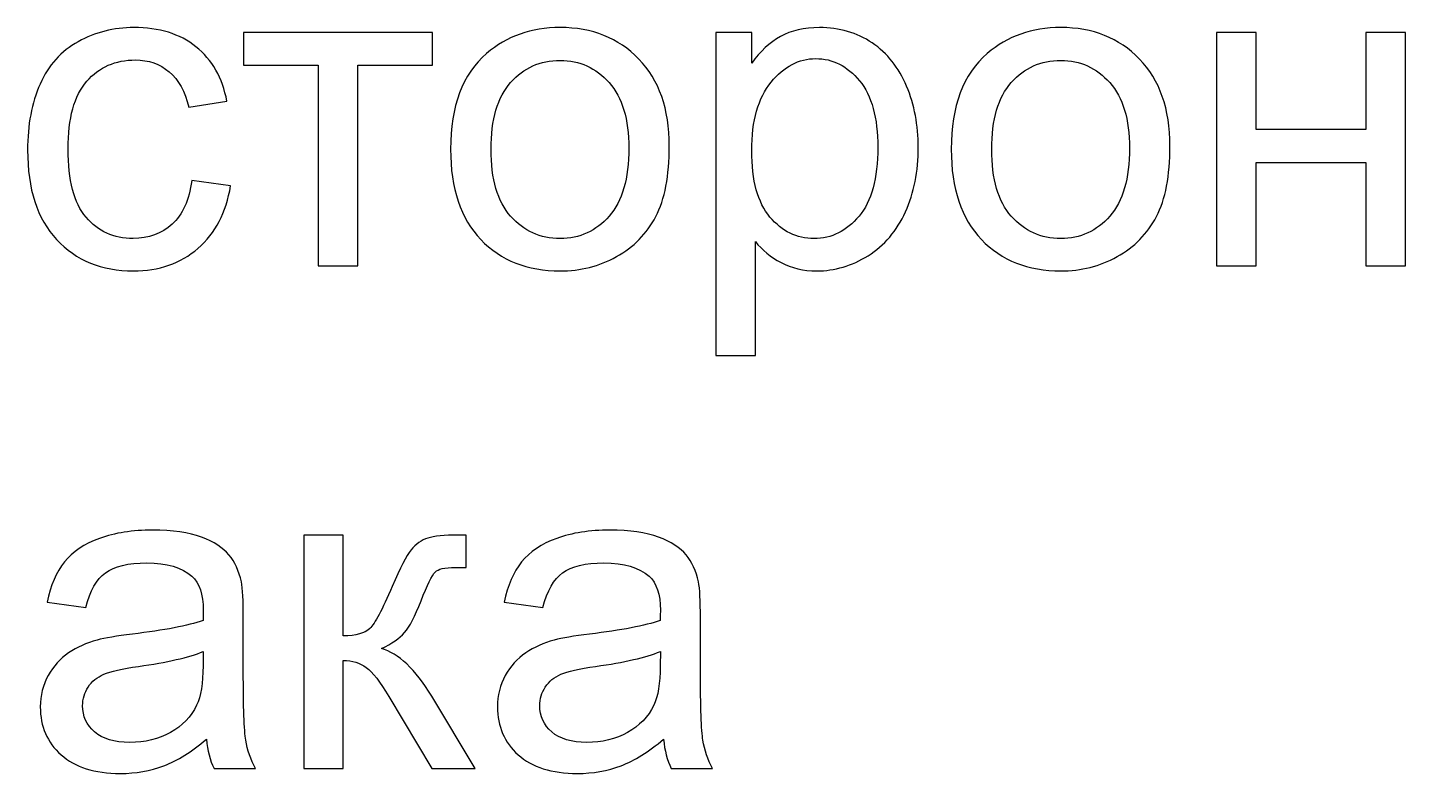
# Model space of a CAD drawing. Header units: centimetres. Extents: x 259 to 610, y 357 to 1252.
# Drawn here: x 402.41 to 413.21, y 1041.1 to 1046.95 of the extents above; entities that cross this region are included whole.
import ezdxf

# ---------------------------------------------------------------- set-up
doc = ezdxf.new("R2010")
doc.units = ezdxf.units.CM
doc.header["$MEASUREMENT"] = 0
doc.layers.add('layer 1', color=7, linetype='Continuous')

msp = doc.modelspace()

# ---------------------------------------------------------------- linework, layer by layer
at = {"layer": 'layer 1', "color": 250}
for points, knots in [([(403.70171, 1045.74587), (403.70171, 1045.74587), (404.0051, 1045.70353), (404.0051, 1045.70353), (404.0051, 1045.70353), (403.97158, 1045.49481), (403.88691, 1045.33194), (403.74992, 1045.21376), (403.74992, 1045.21376), (403.61292, 1045.09558), (403.44418, 1045.03678), (403.24486, 1045.03678), (403.24486, 1045.03678), (402.99498, 1045.03678), (402.79389, 1045.11851), (402.6422, 1045.28196), (402.6422, 1045.28196), (402.48992, 1045.44542), (402.41407, 1045.67943), (402.41407, 1045.98399), (402.41407, 1045.98399), (402.41407, 1046.18155), (402.447, 1046.35382), (402.51226, 1046.50198), (402.51226, 1046.50198), (402.57752, 1046.64956), (402.67689, 1046.76069), (402.81094, 1046.83418), (402.81094, 1046.83418), (402.94441, 1046.90827), (403.08964, 1046.94531), (403.24721, 1046.94531), (403.24721, 1046.94531), (403.44536, 1046.94531), (403.60822, 1046.89533), (403.73404, 1046.79479), (403.73404, 1046.79479), (403.86046, 1046.69425), (403.9416, 1046.55137), (403.97687, 1046.36675), (403.97687, 1046.36675), (403.97687, 1046.36675), (403.67701, 1046.32089), (403.67701, 1046.32089), (403.67701, 1046.32089), (403.6482, 1046.44378), (403.59764, 1046.53609), (403.52414, 1046.59841), (403.52414, 1046.59841), (403.45124, 1046.66015), (403.36304, 1046.69131), (403.25956, 1046.69131), (403.25956, 1046.69131), (403.10316, 1046.69131), (402.97616, 1046.63545), (402.87797, 1046.52374), (402.87797, 1046.52374), (402.78037, 1046.41144), (402.73157, 1046.23505), (402.73157, 1045.99281), (402.73157, 1045.99281), (402.73157, 1045.74704), (402.77861, 1045.56889), (402.87268, 1045.45777), (402.87268, 1045.45777), (402.96734, 1045.34664), (403.09023, 1045.29078), (403.24133, 1045.29078), (403.24133, 1045.29078), (403.36363, 1045.29078), (403.46535, 1045.32783), (403.54648, 1045.4025), (403.54648, 1045.4025), (403.62821, 1045.47658), (403.67995, 1045.59123), (403.70171, 1045.74587)], [0, 0, 0, 0, 0.05, 0.05, 0.05, 0.05, 0.1, 0.1, 0.1, 0.1, 0.15, 0.15, 0.15, 0.15, 0.2, 0.2, 0.2, 0.2, 0.25, 0.25, 0.25, 0.25, 0.3, 0.3, 0.3, 0.3, 0.35, 0.35, 0.35, 0.35, 0.4, 0.4, 0.4, 0.4, 0.45, 0.45, 0.45, 0.45, 0.5, 0.5, 0.5, 0.5, 0.55, 0.55, 0.55, 0.55, 0.6, 0.6, 0.6, 0.6, 0.65, 0.65, 0.65, 0.65, 0.7, 0.7, 0.7, 0.7, 0.75, 0.75, 0.75, 0.75, 0.8, 0.8, 0.8, 0.8, 0.85, 0.85, 0.85, 0.85, 0.9, 0.9, 0.9, 0.9, 1, 1, 1, 1]), ([(405.72959, 1045.99105), (405.72959, 1046.32912), (405.82366, 1046.5796), (406.0124, 1046.74246), (406.0124, 1046.74246), (406.16938, 1046.87769), (406.36165, 1046.94531), (406.58801, 1046.94531), (406.58801, 1046.94531), (406.83907, 1046.94531), (407.04486, 1046.86299), (407.20478, 1046.69836), (407.20478, 1046.69836), (407.36412, 1046.53432), (407.44408, 1046.30678), (407.44408, 1046.01692), (407.44408, 1046.01692), (407.44408, 1045.78173), (407.4088, 1045.59711), (407.33825, 1045.46247), (407.33825, 1045.46247), (407.26769, 1045.32783), (407.1648, 1045.22317), (407.02957, 1045.1485), (407.02957, 1045.1485), (406.89493, 1045.07383), (406.74735, 1045.03678), (406.58801, 1045.03678), (406.58801, 1045.03678), (406.33166, 1045.03678), (406.1247, 1045.11851), (405.96653, 1045.28255), (405.96653, 1045.28255), (405.80837, 1045.44659), (405.72959, 1045.68295), (405.72959, 1045.99105)], [0, 0, 0, 0, 0.1, 0.1, 0.1, 0.1, 0.2, 0.2, 0.2, 0.2, 0.3, 0.3, 0.3, 0.3, 0.4, 0.4, 0.4, 0.4, 0.5, 0.5, 0.5, 0.5, 0.6, 0.6, 0.6, 0.6, 0.7, 0.7, 0.7, 0.7, 0.8, 0.8, 0.8, 0.8, 1, 1, 1, 1]), ([(407.80803, 1044.37356), (407.80803, 1044.37356), (407.80803, 1046.9065), (407.80803, 1046.9065), (407.80803, 1046.9065), (407.80803, 1046.9065), (408.09025, 1046.9065), (408.09025, 1046.9065), (408.09025, 1046.9065), (408.09025, 1046.9065), (408.09025, 1046.66603), (408.09025, 1046.66603), (408.09025, 1046.66603), (408.15669, 1046.75892), (408.23195, 1046.82889), (408.31603, 1046.87534), (408.31603, 1046.87534), (408.39952, 1046.92179), (408.50124, 1046.94531), (408.6206, 1046.94531), (408.6206, 1046.94531), (408.77699, 1046.94531), (408.91458, 1046.90533), (409.03393, 1046.82478), (409.03393, 1046.82478), (409.15329, 1046.74481), (409.24325, 1046.63134), (409.3044, 1046.48552), (409.3044, 1046.48552), (409.36496, 1046.33912), (409.39553, 1046.17919), (409.39553, 1046.00457), (409.39553, 1046.00457), (409.39553, 1045.81819), (409.36202, 1045.65003), (409.29499, 1045.5001), (409.29499, 1045.5001), (409.22796, 1045.35076), (409.13036, 1045.2361), (409.00218, 1045.15614), (409.00218, 1045.15614), (408.8746, 1045.07677), (408.73995, 1045.03678), (408.59884, 1045.03678), (408.59884, 1045.03678), (408.49536, 1045.03678), (408.40246, 1045.05854), (408.32074, 1045.10205), (408.32074, 1045.10205), (408.23842, 1045.14556), (408.17139, 1045.20024), (408.11848, 1045.26668), (408.11848, 1045.26668), (408.11848, 1045.26668), (408.11848, 1044.37356), (408.11848, 1044.37356), (408.11848, 1044.37356), (408.11848, 1044.37356), (407.80803, 1044.37356), (407.80803, 1044.37356)], [0, 0, 0, 0, 0.0625, 0.0625, 0.0625, 0.0625, 0.125, 0.125, 0.125, 0.125, 0.1875, 0.1875, 0.1875, 0.1875, 0.25, 0.25, 0.25, 0.25, 0.3125, 0.3125, 0.3125, 0.3125, 0.375, 0.375, 0.375, 0.375, 0.4375, 0.4375, 0.4375, 0.4375, 0.5, 0.5, 0.5, 0.5, 0.5625, 0.5625, 0.5625, 0.5625, 0.625, 0.625, 0.625, 0.625, 0.6875, 0.6875, 0.6875, 0.6875, 0.75, 0.75, 0.75, 0.75, 0.8125, 0.8125, 0.8125, 0.8125, 0.875, 0.875, 0.875, 0.875, 1, 1, 1, 1]), ([(409.65365, 1045.99105), (409.65365, 1046.32912), (409.74772, 1046.5796), (409.93646, 1046.74246), (409.93646, 1046.74246), (410.09344, 1046.87769), (410.28571, 1046.94531), (410.51207, 1046.94531), (410.51207, 1046.94531), (410.76313, 1046.94531), (410.96892, 1046.86299), (411.12884, 1046.69836), (411.12884, 1046.69836), (411.28818, 1046.53432), (411.36814, 1046.30678), (411.36814, 1046.01692), (411.36814, 1046.01692), (411.36814, 1045.78173), (411.33286, 1045.59711), (411.26231, 1045.46247), (411.26231, 1045.46247), (411.19175, 1045.32783), (411.08886, 1045.22317), (410.95363, 1045.1485), (410.95363, 1045.1485), (410.81899, 1045.07383), (410.67141, 1045.03678), (410.51207, 1045.03678), (410.51207, 1045.03678), (410.25572, 1045.03678), (410.04876, 1045.11851), (409.89059, 1045.28255), (409.89059, 1045.28255), (409.73243, 1045.44659), (409.65365, 1045.68295), (409.65365, 1045.99105)], [0, 0, 0, 0, 0.1, 0.1, 0.1, 0.1, 0.2, 0.2, 0.2, 0.2, 0.3, 0.3, 0.3, 0.3, 0.4, 0.4, 0.4, 0.4, 0.5, 0.5, 0.5, 0.5, 0.6, 0.6, 0.6, 0.6, 0.7, 0.7, 0.7, 0.7, 0.8, 0.8, 0.8, 0.8, 1, 1, 1, 1]), ([(404.1074, 1046.9065), (404.1074, 1046.9065), (405.58906, 1046.9065), (405.58906, 1046.9065), (405.58906, 1046.9065), (405.58906, 1046.9065), (405.58906, 1046.64898), (405.58906, 1046.64898), (405.58906, 1046.64898), (405.58906, 1046.64898), (405.00345, 1046.64898), (405.00345, 1046.64898), (405.00345, 1046.64898), (405.00345, 1046.64898), (405.00345, 1045.07559), (405.00345, 1045.07559), (405.00345, 1045.07559), (405.00345, 1045.07559), (404.69301, 1045.07559), (404.69301, 1045.07559), (404.69301, 1045.07559), (404.69301, 1045.07559), (404.69301, 1046.64898), (404.69301, 1046.64898), (404.69301, 1046.64898), (404.69301, 1046.64898), (404.1074, 1046.64898), (404.1074, 1046.64898), (404.1074, 1046.64898), (404.1074, 1046.64898), (404.1074, 1046.9065), (404.1074, 1046.9065)], [0, 0, 0, 0, 0.11111111, 0.11111111, 0.11111111, 0.11111111, 0.22222222, 0.22222222, 0.22222222, 0.22222222, 0.33333333, 0.33333333, 0.33333333, 0.33333333, 0.44444444, 0.44444444, 0.44444444, 0.44444444, 0.55555556, 0.55555556, 0.55555556, 0.55555556, 0.66666667, 0.66666667, 0.66666667, 0.66666667, 0.77777778, 0.77777778, 0.77777778, 0.77777778, 1, 1, 1, 1]), ([(411.73209, 1046.9065), (411.73209, 1046.9065), (412.04254, 1046.9065), (412.04254, 1046.9065), (412.04254, 1046.9065), (412.04254, 1046.9065), (412.04254, 1046.1445), (412.04254, 1046.1445), (412.04254, 1046.1445), (412.04254, 1046.1445), (412.90331, 1046.1445), (412.90331, 1046.1445), (412.90331, 1046.1445), (412.90331, 1046.1445), (412.90331, 1046.9065), (412.90331, 1046.9065), (412.90331, 1046.9065), (412.90331, 1046.9065), (413.21376, 1046.9065), (413.21376, 1046.9065), (413.21376, 1046.9065), (413.21376, 1046.9065), (413.21376, 1045.07559), (413.21376, 1045.07559), (413.21376, 1045.07559), (413.21376, 1045.07559), (412.90331, 1045.07559), (412.90331, 1045.07559), (412.90331, 1045.07559), (412.90331, 1045.07559), (412.90331, 1045.88698), (412.90331, 1045.88698), (412.90331, 1045.88698), (412.90331, 1045.88698), (412.04254, 1045.88698), (412.04254, 1045.88698), (412.04254, 1045.88698), (412.04254, 1045.88698), (412.04254, 1045.07559), (412.04254, 1045.07559), (412.04254, 1045.07559), (412.04254, 1045.07559), (411.73209, 1045.07559), (411.73209, 1045.07559), (411.73209, 1045.07559), (411.73209, 1045.07559), (411.73209, 1046.9065), (411.73209, 1046.9065)], [0, 0, 0, 0, 0.07692308, 0.07692308, 0.07692308, 0.07692308, 0.15384615, 0.15384615, 0.15384615, 0.15384615, 0.23076923, 0.23076923, 0.23076923, 0.23076923, 0.30769231, 0.30769231, 0.30769231, 0.30769231, 0.38461538, 0.38461538, 0.38461538, 0.38461538, 0.46153846, 0.46153846, 0.46153846, 0.46153846, 0.53846154, 0.53846154, 0.53846154, 0.53846154, 0.61538462, 0.61538462, 0.61538462, 0.61538462, 0.69230769, 0.69230769, 0.69230769, 0.69230769, 0.76923077, 0.76923077, 0.76923077, 0.76923077, 0.84615385, 0.84615385, 0.84615385, 0.84615385, 1, 1, 1, 1]), ([(406.04709, 1045.99046), (406.04709, 1045.75645), (406.09824, 1045.58124), (406.20054, 1045.46541), (406.20054, 1045.46541), (406.30344, 1045.34899), (406.4322, 1045.29078), (406.58801, 1045.29078), (406.58801, 1045.29078), (406.74206, 1045.29078), (406.87023, 1045.34899), (406.97313, 1045.466), (406.97313, 1045.466), (407.07543, 1045.583), (407.12658, 1045.76115), (407.12658, 1046.00045), (407.12658, 1046.00045), (407.12658, 1046.22623), (407.07484, 1046.39733), (406.97195, 1046.51316), (406.97195, 1046.51316), (406.86906, 1046.62957), (406.74088, 1046.68778), (406.58801, 1046.68778), (406.58801, 1046.68778), (406.4322, 1046.68778), (406.30344, 1046.63016), (406.20054, 1046.51433), (406.20054, 1046.51433), (406.09824, 1046.3985), (406.04709, 1046.22388), (406.04709, 1045.99046)], [0, 0, 0, 0, 0.11111111, 0.11111111, 0.11111111, 0.11111111, 0.22222222, 0.22222222, 0.22222222, 0.22222222, 0.33333333, 0.33333333, 0.33333333, 0.33333333, 0.44444444, 0.44444444, 0.44444444, 0.44444444, 0.55555556, 0.55555556, 0.55555556, 0.55555556, 0.66666667, 0.66666667, 0.66666667, 0.66666667, 0.77777778, 0.77777778, 0.77777778, 0.77777778, 1, 1, 1, 1]), ([(408.09025, 1045.97988), (408.09025, 1045.74528), (408.13788, 1045.57183), (408.23254, 1045.45953), (408.23254, 1045.45953), (408.32779, 1045.34723), (408.44303, 1045.29078), (408.57826, 1045.29078), (408.57826, 1045.29078), (408.71585, 1045.29078), (408.83344, 1045.34899), (408.93104, 1045.46541), (408.93104, 1045.46541), (409.02923, 1045.58182), (409.07803, 1045.76174), (409.07803, 1046.00575), (409.07803, 1046.00575), (409.07803, 1046.23858), (409.03041, 1046.41261), (408.93457, 1046.52844), (408.93457, 1046.52844), (408.83873, 1046.64427), (408.72467, 1046.70189), (408.59179, 1046.70189), (408.59179, 1046.70189), (408.46008, 1046.70189), (408.34367, 1046.64016), (408.24254, 1046.51727), (408.24254, 1046.51727), (408.14082, 1046.3938), (408.09025, 1046.21506), (408.09025, 1045.97988)], [0, 0, 0, 0, 0.11111111, 0.11111111, 0.11111111, 0.11111111, 0.22222222, 0.22222222, 0.22222222, 0.22222222, 0.33333333, 0.33333333, 0.33333333, 0.33333333, 0.44444444, 0.44444444, 0.44444444, 0.44444444, 0.55555556, 0.55555556, 0.55555556, 0.55555556, 0.66666667, 0.66666667, 0.66666667, 0.66666667, 0.77777778, 0.77777778, 0.77777778, 0.77777778, 1, 1, 1, 1]), ([(409.97115, 1045.99046), (409.97115, 1045.75645), (410.0223, 1045.58124), (410.1246, 1045.46541), (410.1246, 1045.46541), (410.2275, 1045.34899), (410.35626, 1045.29078), (410.51207, 1045.29078), (410.51207, 1045.29078), (410.66612, 1045.29078), (410.79429, 1045.34899), (410.89719, 1045.466), (410.89719, 1045.466), (410.99949, 1045.583), (411.05064, 1045.76115), (411.05064, 1046.00045), (411.05064, 1046.00045), (411.05064, 1046.22623), (410.9989, 1046.39733), (410.89601, 1046.51316), (410.89601, 1046.51316), (410.79312, 1046.62957), (410.66494, 1046.68778), (410.51207, 1046.68778), (410.51207, 1046.68778), (410.35626, 1046.68778), (410.2275, 1046.63016), (410.1246, 1046.51433), (410.1246, 1046.51433), (410.0223, 1046.3985), (409.97115, 1046.22388), (409.97115, 1045.99046)], [0, 0, 0, 0, 0.11111111, 0.11111111, 0.11111111, 0.11111111, 0.22222222, 0.22222222, 0.22222222, 0.22222222, 0.33333333, 0.33333333, 0.33333333, 0.33333333, 0.44444444, 0.44444444, 0.44444444, 0.44444444, 0.55555556, 0.55555556, 0.55555556, 0.55555556, 0.66666667, 0.66666667, 0.66666667, 0.66666667, 0.77777778, 0.77777778, 0.77777778, 0.77777778, 1, 1, 1, 1]), ([(403.81578, 1041.36379), (403.70054, 1041.2656), (403.58941, 1041.1968), (403.48299, 1041.15623), (403.48299, 1041.15623), (403.37657, 1041.11567), (403.2625, 1041.09567), (403.14021, 1041.09567), (403.14021, 1041.09567), (402.93913, 1041.09567), (402.78449, 1041.14448), (402.67631, 1041.24266), (402.67631, 1041.24266), (402.56812, 1041.34027), (402.51403, 1041.4655), (402.51403, 1041.61778), (402.51403, 1041.61778), (402.51403, 1041.70715), (402.53461, 1041.78888), (402.57518, 1041.86296), (402.57518, 1041.86296), (402.61634, 1041.93705), (402.66984, 1041.99584), (402.73569, 1042.04053), (402.73569, 1042.04053), (402.80213, 1042.08521), (402.87621, 1042.11932), (402.95912, 1042.14225), (402.95912, 1042.14225), (403.02026, 1042.15812), (403.11257, 1042.17341), (403.23546, 1042.1887), (403.23546, 1042.1887), (403.48593, 1042.21809), (403.67114, 1042.25396), (403.78932, 1042.29512), (403.78932, 1042.29512), (403.79049, 1042.33745), (403.79108, 1042.3645), (403.79108, 1042.37567), (403.79108, 1042.37567), (403.79108, 1042.50149), (403.76168, 1042.59027), (403.70289, 1042.64201), (403.70289, 1042.64201), (403.62351, 1042.71198), (403.50533, 1042.74667), (403.34894, 1042.74667), (403.34894, 1042.74667), (403.20253, 1042.74667), (403.09435, 1042.7208), (403.02497, 1042.66965), (403.02497, 1042.66965), (402.955, 1042.6185), (402.90385, 1042.52795), (402.87033, 1042.39742), (402.87033, 1042.39742), (402.87033, 1042.39742), (402.56695, 1042.43975), (402.56695, 1042.43975), (402.56695, 1042.43975), (402.59458, 1042.56969), (402.63985, 1042.67494), (402.70335, 1042.7549), (402.70335, 1042.7549), (402.76685, 1042.83487), (402.85858, 1042.89601), (402.97852, 1042.93952), (402.97852, 1042.93952), (403.09788, 1042.98244), (403.23722, 1043.0042), (403.3948, 1043.0042), (403.3948, 1043.0042), (403.55119, 1043.0042), (403.67878, 1042.98597), (403.77697, 1042.94893), (403.77697, 1042.94893), (403.87457, 1042.91189), (403.94689, 1042.86603), (403.99275, 1042.81017), (403.99275, 1042.81017), (404.03861, 1042.75431), (404.07095, 1042.68376), (404.08977, 1042.5985), (404.08977, 1042.5985), (404.09976, 1042.54559), (404.10505, 1042.45034), (404.10505, 1042.31334), (404.10505, 1042.31334), (404.10505, 1042.31334), (404.10505, 1041.90177), (404.10505, 1041.90177), (404.10505, 1041.90177), (404.10505, 1041.61426), (404.11152, 1041.43258), (404.12446, 1041.35555), (404.12446, 1041.35555), (404.1368, 1041.27853), (404.16267, 1041.20504), (404.2003, 1041.13448), (404.2003, 1041.13448), (404.2003, 1041.13448), (403.87575, 1041.13448), (403.87575, 1041.13448), (403.87575, 1041.13448), (403.84459, 1041.19974), (403.8246, 1041.27618), (403.81578, 1041.36379)], [0, 0, 0, 0, 0.03571429, 0.03571429, 0.03571429, 0.03571429, 0.07142857, 0.07142857, 0.07142857, 0.07142857, 0.10714286, 0.10714286, 0.10714286, 0.10714286, 0.14285714, 0.14285714, 0.14285714, 0.14285714, 0.17857143, 0.17857143, 0.17857143, 0.17857143, 0.21428571, 0.21428571, 0.21428571, 0.21428571, 0.25, 0.25, 0.25, 0.25, 0.28571429, 0.28571429, 0.28571429, 0.28571429, 0.32142857, 0.32142857, 0.32142857, 0.32142857, 0.35714286, 0.35714286, 0.35714286, 0.35714286, 0.39285714, 0.39285714, 0.39285714, 0.39285714, 0.42857143, 0.42857143, 0.42857143, 0.42857143, 0.46428571, 0.46428571, 0.46428571, 0.46428571, 0.5, 0.5, 0.5, 0.5, 0.53571429, 0.53571429, 0.53571429, 0.53571429, 0.57142857, 0.57142857, 0.57142857, 0.57142857, 0.60714286, 0.60714286, 0.60714286, 0.60714286, 0.64285714, 0.64285714, 0.64285714, 0.64285714, 0.67857143, 0.67857143, 0.67857143, 0.67857143, 0.71428571, 0.71428571, 0.71428571, 0.71428571, 0.75, 0.75, 0.75, 0.75, 0.78571429, 0.78571429, 0.78571429, 0.78571429, 0.82142857, 0.82142857, 0.82142857, 0.82142857, 0.85714286, 0.85714286, 0.85714286, 0.85714286, 0.89285714, 0.89285714, 0.89285714, 0.89285714, 0.92857143, 0.92857143, 0.92857143, 0.92857143, 1, 1, 1, 1]), ([(404.57837, 1042.96539), (404.57837, 1042.96539), (404.88881, 1042.96539), (404.88881, 1042.96539), (404.88881, 1042.96539), (404.88881, 1042.96539), (404.88881, 1042.17517), (404.88881, 1042.17517), (404.88881, 1042.17517), (404.98759, 1042.17517), (405.05697, 1042.19399), (405.09695, 1042.2322), (405.09695, 1042.2322), (405.13634, 1042.26983), (405.19455, 1042.37978), (405.27216, 1042.56264), (405.27216, 1042.56264), (405.33331, 1042.70728), (405.3827, 1042.80253), (405.42033, 1042.84839), (405.42033, 1042.84839), (405.45854, 1042.89425), (405.50205, 1042.92541), (405.55144, 1042.94129), (405.55144, 1042.94129), (405.60142, 1042.95716), (405.68079, 1042.96539), (405.78957, 1042.96539), (405.78957, 1042.96539), (405.78957, 1042.96539), (405.85189, 1042.96539), (405.85189, 1042.96539), (405.85189, 1042.96539), (405.85189, 1042.96539), (405.85189, 1042.70963), (405.85189, 1042.70963), (405.85189, 1042.70963), (405.85189, 1042.70963), (405.76546, 1042.71139), (405.76546, 1042.71139), (405.76546, 1042.71139), (405.68373, 1042.71139), (405.6314, 1042.69905), (405.60847, 1042.67494), (405.60847, 1042.67494), (405.58437, 1042.64966), (405.54733, 1042.5744), (405.49794, 1042.44916), (405.49794, 1042.44916), (405.4509, 1042.32922), (405.40798, 1042.24632), (405.36859, 1042.20045), (405.36859, 1042.20045), (405.32978, 1042.15459), (405.26922, 1042.11285), (405.18749, 1042.07463), (405.18749, 1042.07463), (405.32096, 1042.03877), (405.45266, 1041.91471), (405.58202, 1041.70186), (405.58202, 1041.70186), (405.58202, 1041.70186), (405.92245, 1041.13448), (405.92245, 1041.13448), (405.92245, 1041.13448), (405.92245, 1041.13448), (405.58143, 1041.13448), (405.58143, 1041.13448), (405.58143, 1041.13448), (405.58143, 1041.13448), (405.2457, 1041.7001), (405.2457, 1041.7001), (405.2457, 1041.7001), (405.17809, 1041.81475), (405.11929, 1041.89001), (405.06931, 1041.92646), (405.06931, 1041.92646), (405.01875, 1041.96292), (404.95878, 1041.98114), (404.88881, 1041.98114), (404.88881, 1041.98114), (404.88881, 1041.98114), (404.88881, 1041.13448), (404.88881, 1041.13448), (404.88881, 1041.13448), (404.88881, 1041.13448), (404.57837, 1041.13448), (404.57837, 1041.13448), (404.57837, 1041.13448), (404.57837, 1041.13448), (404.57837, 1042.96539), (404.57837, 1042.96539)], [0, 0, 0, 0, 0.04166667, 0.04166667, 0.04166667, 0.04166667, 0.08333333, 0.08333333, 0.08333333, 0.08333333, 0.125, 0.125, 0.125, 0.125, 0.16666667, 0.16666667, 0.16666667, 0.16666667, 0.20833333, 0.20833333, 0.20833333, 0.20833333, 0.25, 0.25, 0.25, 0.25, 0.29166667, 0.29166667, 0.29166667, 0.29166667, 0.33333333, 0.33333333, 0.33333333, 0.33333333, 0.375, 0.375, 0.375, 0.375, 0.41666667, 0.41666667, 0.41666667, 0.41666667, 0.45833333, 0.45833333, 0.45833333, 0.45833333, 0.5, 0.5, 0.5, 0.5, 0.54166667, 0.54166667, 0.54166667, 0.54166667, 0.58333333, 0.58333333, 0.58333333, 0.58333333, 0.625, 0.625, 0.625, 0.625, 0.66666667, 0.66666667, 0.66666667, 0.66666667, 0.70833333, 0.70833333, 0.70833333, 0.70833333, 0.75, 0.75, 0.75, 0.75, 0.79166667, 0.79166667, 0.79166667, 0.79166667, 0.83333333, 0.83333333, 0.83333333, 0.83333333, 0.875, 0.875, 0.875, 0.875, 0.91666667, 0.91666667, 0.91666667, 0.91666667, 1, 1, 1, 1]), ([(407.39882, 1041.36379), (407.28358, 1041.2656), (407.17245, 1041.1968), (407.06603, 1041.15623), (407.06603, 1041.15623), (406.95961, 1041.11567), (406.84554, 1041.09567), (406.72325, 1041.09567), (406.72325, 1041.09567), (406.52217, 1041.09567), (406.36753, 1041.14448), (406.25935, 1041.24266), (406.25935, 1041.24266), (406.15116, 1041.34027), (406.09707, 1041.4655), (406.09707, 1041.61778), (406.09707, 1041.61778), (406.09707, 1041.70715), (406.11765, 1041.78888), (406.15822, 1041.86296), (406.15822, 1041.86296), (406.19938, 1041.93705), (406.25288, 1041.99584), (406.31873, 1042.04053), (406.31873, 1042.04053), (406.38517, 1042.08521), (406.45925, 1042.11932), (406.54216, 1042.14225), (406.54216, 1042.14225), (406.6033, 1042.15812), (406.69561, 1042.17341), (406.8185, 1042.1887), (406.8185, 1042.1887), (407.06897, 1042.21809), (407.25418, 1042.25396), (407.37236, 1042.29512), (407.37236, 1042.29512), (407.37353, 1042.33745), (407.37412, 1042.3645), (407.37412, 1042.37567), (407.37412, 1042.37567), (407.37412, 1042.50149), (407.34472, 1042.59027), (407.28593, 1042.64201), (407.28593, 1042.64201), (407.20655, 1042.71198), (407.08837, 1042.74667), (406.93198, 1042.74667), (406.93198, 1042.74667), (406.78557, 1042.74667), (406.67739, 1042.7208), (406.60801, 1042.66965), (406.60801, 1042.66965), (406.53804, 1042.6185), (406.48689, 1042.52795), (406.45337, 1042.39742), (406.45337, 1042.39742), (406.45337, 1042.39742), (406.14999, 1042.43975), (406.14999, 1042.43975), (406.14999, 1042.43975), (406.17762, 1042.56969), (406.22289, 1042.67494), (406.28639, 1042.7549), (406.28639, 1042.7549), (406.34989, 1042.83487), (406.44162, 1042.89601), (406.56156, 1042.93952), (406.56156, 1042.93952), (406.68092, 1042.98244), (406.82026, 1043.0042), (406.97784, 1043.0042), (406.97784, 1043.0042), (407.13423, 1043.0042), (407.26182, 1042.98597), (407.36001, 1042.94893), (407.36001, 1042.94893), (407.45761, 1042.91189), (407.52993, 1042.86603), (407.57579, 1042.81017), (407.57579, 1042.81017), (407.62165, 1042.75431), (407.65399, 1042.68376), (407.67281, 1042.5985), (407.67281, 1042.5985), (407.6828, 1042.54559), (407.68809, 1042.45034), (407.68809, 1042.31334), (407.68809, 1042.31334), (407.68809, 1042.31334), (407.68809, 1041.90177), (407.68809, 1041.90177), (407.68809, 1041.90177), (407.68809, 1041.61426), (407.69456, 1041.43258), (407.7075, 1041.35555), (407.7075, 1041.35555), (407.71984, 1041.27853), (407.74571, 1041.20504), (407.78334, 1041.13448), (407.78334, 1041.13448), (407.78334, 1041.13448), (407.45879, 1041.13448), (407.45879, 1041.13448), (407.45879, 1041.13448), (407.42763, 1041.19974), (407.40764, 1041.27618), (407.39882, 1041.36379)], [0, 0, 0, 0, 0.03571429, 0.03571429, 0.03571429, 0.03571429, 0.07142857, 0.07142857, 0.07142857, 0.07142857, 0.10714286, 0.10714286, 0.10714286, 0.10714286, 0.14285714, 0.14285714, 0.14285714, 0.14285714, 0.17857143, 0.17857143, 0.17857143, 0.17857143, 0.21428571, 0.21428571, 0.21428571, 0.21428571, 0.25, 0.25, 0.25, 0.25, 0.28571429, 0.28571429, 0.28571429, 0.28571429, 0.32142857, 0.32142857, 0.32142857, 0.32142857, 0.35714286, 0.35714286, 0.35714286, 0.35714286, 0.39285714, 0.39285714, 0.39285714, 0.39285714, 0.42857143, 0.42857143, 0.42857143, 0.42857143, 0.46428571, 0.46428571, 0.46428571, 0.46428571, 0.5, 0.5, 0.5, 0.5, 0.53571429, 0.53571429, 0.53571429, 0.53571429, 0.57142857, 0.57142857, 0.57142857, 0.57142857, 0.60714286, 0.60714286, 0.60714286, 0.60714286, 0.64285714, 0.64285714, 0.64285714, 0.64285714, 0.67857143, 0.67857143, 0.67857143, 0.67857143, 0.71428571, 0.71428571, 0.71428571, 0.71428571, 0.75, 0.75, 0.75, 0.75, 0.78571429, 0.78571429, 0.78571429, 0.78571429, 0.82142857, 0.82142857, 0.82142857, 0.82142857, 0.85714286, 0.85714286, 0.85714286, 0.85714286, 0.89285714, 0.89285714, 0.89285714, 0.89285714, 0.92857143, 0.92857143, 0.92857143, 0.92857143, 1, 1, 1, 1]), ([(403.79108, 1042.0517), (403.67819, 1042.00584), (403.50886, 1041.96703), (403.28308, 1041.93528), (403.28308, 1041.93528), (403.15491, 1041.91706), (403.06436, 1041.89648), (403.01145, 1041.87355), (403.01145, 1041.87355), (402.95853, 1041.85062), (402.91796, 1041.8171), (402.88915, 1041.77359), (402.88915, 1041.77359), (402.86034, 1041.7295), (402.84564, 1041.6807), (402.84564, 1041.6266), (402.84564, 1041.6266), (402.84564, 1041.54488), (402.8768, 1041.47609), (402.93971, 1041.42141), (402.93971, 1041.42141), (403.00263, 1041.36672), (403.09435, 1041.33909), (403.21488, 1041.33909), (403.21488, 1041.33909), (403.33424, 1041.33909), (403.44066, 1041.36496), (403.53414, 1041.41729), (403.53414, 1041.41729), (403.62704, 1041.46903), (403.69583, 1041.54017), (403.73934, 1041.63013), (403.73934, 1041.63013), (403.77286, 1041.7001), (403.78932, 1041.80299), (403.78932, 1041.93881), (403.78932, 1041.93881), (403.78932, 1041.93881), (403.79108, 1042.0517), (403.79108, 1042.0517)], [0, 0, 0, 0, 0.09090909, 0.09090909, 0.09090909, 0.09090909, 0.18181818, 0.18181818, 0.18181818, 0.18181818, 0.27272727, 0.27272727, 0.27272727, 0.27272727, 0.36363636, 0.36363636, 0.36363636, 0.36363636, 0.45454545, 0.45454545, 0.45454545, 0.45454545, 0.54545455, 0.54545455, 0.54545455, 0.54545455, 0.63636364, 0.63636364, 0.63636364, 0.63636364, 0.72727273, 0.72727273, 0.72727273, 0.72727273, 0.81818182, 0.81818182, 0.81818182, 0.81818182, 1, 1, 1, 1]), ([(407.37412, 1042.0517), (407.26123, 1042.00584), (407.0919, 1041.96703), (406.86612, 1041.93528), (406.86612, 1041.93528), (406.73795, 1041.91706), (406.6474, 1041.89648), (406.59449, 1041.87355), (406.59449, 1041.87355), (406.54157, 1041.85062), (406.501, 1041.8171), (406.47219, 1041.77359), (406.47219, 1041.77359), (406.44338, 1041.7295), (406.42868, 1041.6807), (406.42868, 1041.6266), (406.42868, 1041.6266), (406.42868, 1041.54488), (406.45984, 1041.47609), (406.52275, 1041.42141), (406.52275, 1041.42141), (406.58567, 1041.36672), (406.67739, 1041.33909), (406.79792, 1041.33909), (406.79792, 1041.33909), (406.91728, 1041.33909), (407.0237, 1041.36496), (407.11718, 1041.41729), (407.11718, 1041.41729), (407.21008, 1041.46903), (407.27887, 1041.54017), (407.32238, 1041.63013), (407.32238, 1041.63013), (407.3559, 1041.7001), (407.37236, 1041.80299), (407.37236, 1041.93881), (407.37236, 1041.93881), (407.37236, 1041.93881), (407.37412, 1042.0517), (407.37412, 1042.0517)], [0, 0, 0, 0, 0.09090909, 0.09090909, 0.09090909, 0.09090909, 0.18181818, 0.18181818, 0.18181818, 0.18181818, 0.27272727, 0.27272727, 0.27272727, 0.27272727, 0.36363636, 0.36363636, 0.36363636, 0.36363636, 0.45454545, 0.45454545, 0.45454545, 0.45454545, 0.54545455, 0.54545455, 0.54545455, 0.54545455, 0.63636364, 0.63636364, 0.63636364, 0.63636364, 0.72727273, 0.72727273, 0.72727273, 0.72727273, 0.81818182, 0.81818182, 0.81818182, 0.81818182, 1, 1, 1, 1])]:
    msp.add_open_spline(points, degree=3, knots=knots, dxfattribs=at)

doc.saveas('drawing.dxf')
